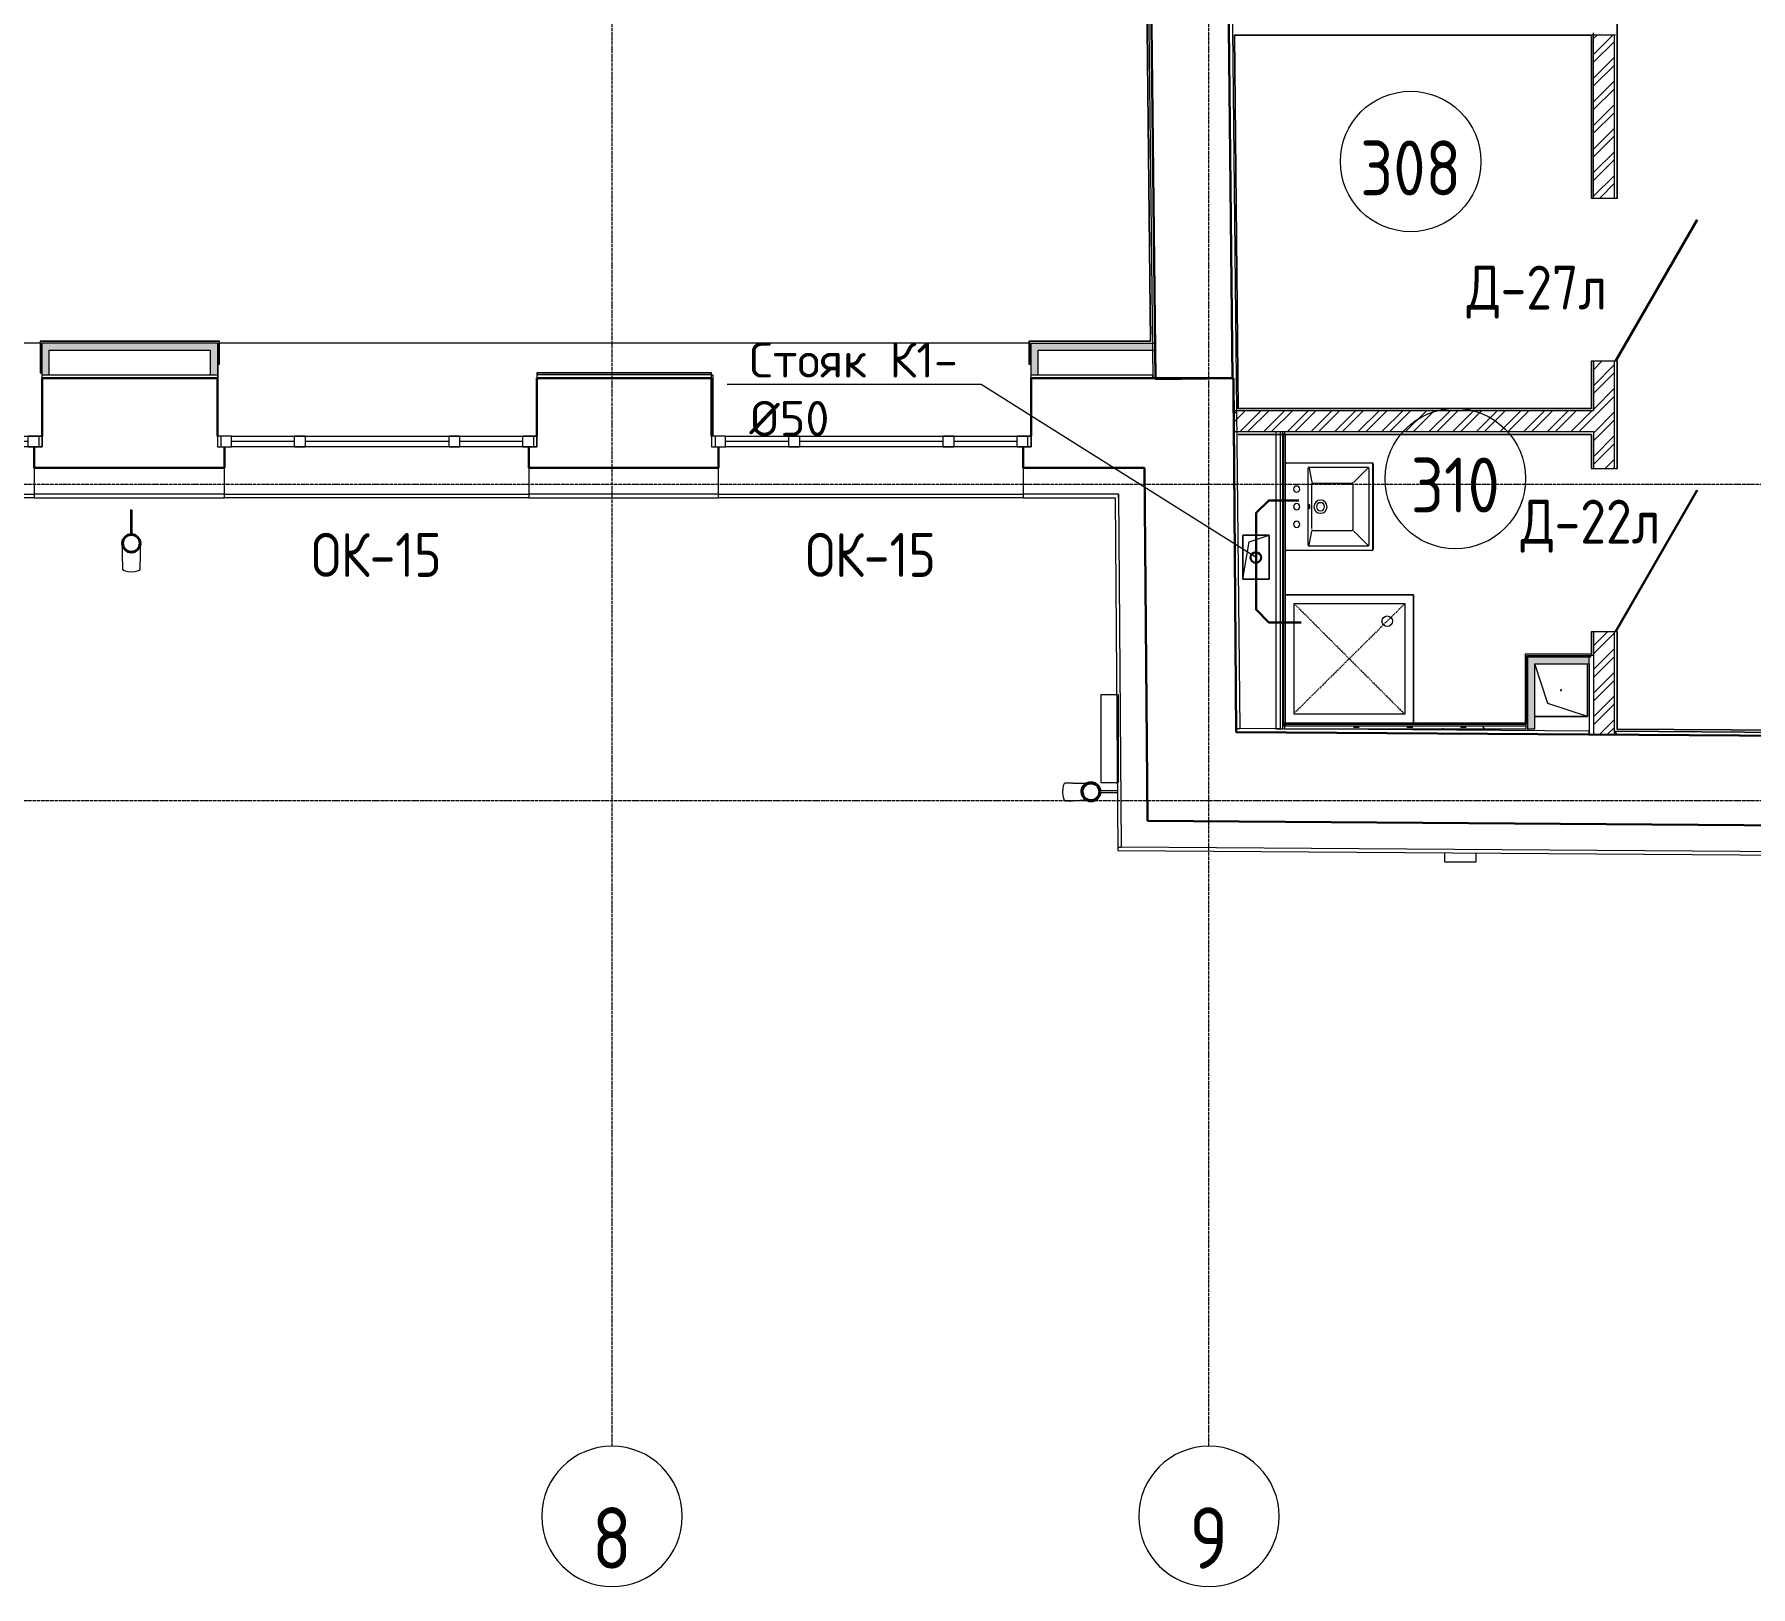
# Model space of a CAD drawing. Header units: millimetres. Extents: x -10178924 to 11692288, y -947381 to 58396.
# Drawn here: x 35159 to 44935, y -279462 to -270622 of the extents above; entities that cross this region are included whole.
import ezdxf
from ezdxf import colors
from ezdxf.entities.mleader import LeaderData, LeaderLine
from ezdxf.math import Vec2, Vec3

# ---------------------------------------------------------------- set-up
doc = ezdxf.new("R2010")
doc.units = ezdxf.units.MM
doc.linetypes.add('ADSK_Линия сетки', pattern=[25, 20, -2.5, 0, -2.5])
doc.linetypes.add('HIDDEN', pattern=[9.525, 6.35, -3.175])
for name, color, linetype, lineweight in [('!К1', 32, 'Continuous', 30), ('_ Окна', 7, 'Continuous', 9), ('Аннотация', 7, 'Continuous', 18), ('Выноски ВК', 7, 'Continuous', 0), ('Двери', 7, 'Continuous', 9), ('Марки дверей', 7, 'Continuous', 20), ('Марки окон', 7, 'Continuous', 20), ('Обобщенные модели', 7, 'Continuous', 18), ('Окна', 7, 'Continuous', 9), ('Оси', 253, 'Continuous', 9), ('Перекрытие', 7, 'Continuous', 18), ('Сантехника', 7, 'Continuous', 18), ('Стены внутренние', 7, 'Continuous', 18), ('Стены наружные', 7, 'Continuous', 18), ('Стены несущие', 7, 'Continuous', 30), ('Стены отделка', 7, 'Continuous', 30), ('Стены штриховка', 7, 'Continuous', 9), ('ШТРИХОВКА', 252, 'Continuous', 15)]:
    doc.layers.add(name, color=color, linetype=linetype, lineweight=lineweight)
doc.layers.add('Линии', color=7, linetype='Continuous', lineweight=9, true_color=0x00a600)
doc.styles.add('GOST Common', font='GOST_Common.ttf', dxfattribs={"width": 0.9, "height": 350})
doc.styles.add('GOST Common_2', font='GOST_Common.ttf', dxfattribs={"width": 0.9, "height": 250})
doc.styles.add('PDF ISOCPEUR', font='isocpeur.ttf')
pattern_1 = [(314.567, (392.8, 41336.54), (106.86455, 105.2614), [])]

# ---------------------------------------------------------------- blocks, each defined once
blk = doc.blocks.new('AC_Дверь_Однопольная_Деревянная - 900х2100Н композитная Д-22л-6552334-План 3-го этажа')
at = {"layer": 'Двери', "lineweight": 30}
blk.add_line((465, 75), (-340.4, 540), dxfattribs=at)
blk = doc.blocks.new('AC_Дверь_Однопольная_Стальная - 900х2100Н Д27л-6552346-План 3-го этажа')
at = {"layer": 'Двери', "lineweight": 30}
blk.add_line((465, 75), (-340.4, 540), dxfattribs=at)
blk = doc.blocks.new('Sink - Cleaners _1_ - 400 x 500mm-663687-План 3-го этажа')
at = {"layer": 'Сантехника'}
for p, q in [((-249.5, 5), (-249.5, 495)), ((-247.5, 495), (-247.5, 0)), ((-244.5, 500), (244.5, 500)), ((244.5, 498), (-244.5, 498)), ((247.5, 0), (247.5, 495)), ((249.5, 495), (249.5, 5)), ((-224.5, 135), (-224.5, 470)), ((-219.5, 475), (219.5, 475)), ((-219.5, 470), (-137.6, 388.1)), ((219.5, 470), (137.2, 387.7)), ((224.5, 470), (224.5, 135)), ((-134.5, 155), (-134.5, 380)), ((-129.5, 385), (130.5, 385)), ((135.5, 155), (135.5, 380)), ((-219.5, 135), (-139.5, 151)), ((219.5, 130), (-219.5, 130)), ((-126, 150), (-129.5, 150)), ((124.1, 150), (-126, 150)), ((219.5, 135), (139.8, 150.5))]:
    blk.add_line(p, q, dxfattribs=at)
for centre, radius, start, end in [((-244.5, 495), 5, 90, 180), ((-244.5, 495), 3, 90, 180), ((244.5, 495), 5, 0, 90), ((244.5, 495), 3, 0, 90), ((-219.5, 470), 5, 90, 180), ((219.5, 470), 5, 0, 90), ((-129.5, 380), 5, 90, 180), ((130.5, 380), 5, 0, 90), ((0.5, 200), 37.5, 0, 180), ((0.5, 200), 37.5, 180, 0), ((0.5, 200), 23, 0, 180), ((0.5, 200), 23, 180, 0), ((-219.5, 135), 5, 180, 270), ((-129.5, 155), 5, 180, 270), ((130.5, 155), 5, 270, 0), ((219.5, 135), 5, 270, 360), ((-244.5, 5), 5, 180, 270), ((-99.5, 64.4), 17.5, 0, 180), ((-99.5, 64.4), 17.5, 180, 0), ((0.5, 64.4), 17.5, 0, 180), ((0.5, 64.4), 17.5, 180, 0), ((100.5, 64.4), 17.5, 0, 180), ((100.5, 64.4), 17.5, 180, 0), ((244.5, 5), 5, 270, 360)]:
    blk.add_arc(centre, radius, start, end, dxfattribs=at)
for start_param, end_param in [(3.141593, 6.283185), (0, 3.141593)]:
    blk.add_ellipse((0.5, 136.8), major_axis=(-12.5, 0), ratio=0.247617, start_param=start_param, end_param=end_param, dxfattribs=at)
blk = doc.blocks.new('Водосток - Тип 1 _карниз больше 490мм_-5298490-План 3-го этажа')
at = {"layer": 'Обобщенные модели', "lineweight": 9}
h = blk.add_hatch(dxfattribs=at)
h.set_pattern_fill('FP_6', color=256, style=0, pattern_type=2)
h.set_pattern_definition(pattern_1)
h.paths.add_polyline_path([(74.3, 171.6), (74.3, 148.4), (85.9, 126.3), (103.3, 113), (127.5, 108.6), (149.4, 114.6), (166.3, 128.8), (175.7, 148.9), (175.1, 172.8), (164.6, 193.3), (146.2, 207.2), (125, 212), (100.6, 205.4), (83.8, 191.2), (75.6, 174.2)])
h.paths.add_polyline_path([(76.3, 171.1), (87.4, 192.4), (105.3, 205.5), (125.7, 209.8), (147.5, 204.4), (164.6, 190.2), (173.7, 169.5), (173.5, 148.4), (163.4, 128.2), (145.3, 114.6), (123.7, 110.3), (102, 116), (85.6, 129.4), (76.3, 148.9)])
h = blk.add_hatch(dxfattribs=at)
h.set_pattern_fill('FP_6', color=256, style=0, pattern_type=2)
h.set_pattern_definition(pattern_1)
h.paths.add_polyline_path([(76.3, 171.1), (76.3, 148.9), (85.9, 128.8), (103.3, 115), (127.5, 110.6), (148, 116), (164.1, 128.8), (173.7, 148.9), (173.7, 171.1), (164.1, 191.2), (146.7, 205), (125, 210), (103.3, 205), (85.9, 191.2), (79.4, 177.7)])
at = {"layer": 'Обобщенные модели'}
for p, q in [((75, 306.2), (75, 263.6)), ((175, 263.6), (175, 306.2)), ((120, 109.1), (120, 10)), ((130, 10), (130, 109.1))]:
    blk.add_line(p, q, dxfattribs=at)
at = {"layer": 'Обобщенные модели', "flags": 128}
for points in [[(75, 173), (75, 174.3), (75, 177), (75, 179.8), (75, 182.9), (75, 186.2), (75, 189.7), (75, 193.4), (75, 197.2), (75, 201.3), (75, 205.5), (75, 209.9), (75, 214.4), (75, 219.1), (75, 224), (75, 229), (75, 234.1), (75, 239.3), (75, 244.6), (75, 250.1), (75, 255.6), (75, 261.3), (75, 263.6)], [(175, 263.6), (175, 258), (175, 252.4), (175, 246.9), (175, 241.5), (175, 236.2), (175, 231.1), (175, 226), (175, 221.1), (175, 216.4), (175, 211.8), (175, 207.3), (175, 203), (175, 198.9), (175, 194.9), (175, 191.2), (175, 187.6), (175, 184.3), (175, 181.1), (175, 178.1), (175, 175.4), (175, 173)]]:
    blk.add_lwpolyline(points, dxfattribs=at)
at = {"layer": 'Обобщенные модели', "lineweight": 40}
for radius, start, end in [(52, 90, 270), (50, 90, 270), (50, 90, 270), (52, 270, 90), (50, 270, 90), (50, 270, 90)]:
    blk.add_arc((125, 160), radius, start, end, dxfattribs=at)
at = {"layer": 'Обобщенные модели'}
for start_param, end_param in [(4.712389, 6.283185), (3.141593, 4.712389)]:
    blk.add_ellipse((125, 306.2), major_axis=(-50, 0), ratio=0.309017, start_param=start_param, end_param=end_param, dxfattribs=at)
blk = doc.blocks.new('GM_Отверстие прямоугольное _в плите_ - Отверстие-V8-План 3-го этажа')
at = {"layer": 'Обобщенные модели'}
for p, q in [((-75, -125), (-75, 125)), ((-75, 125), (75, 125)), ((75, 125), (-75, 125)), ((-75, 125), (-75, -125)), ((-37.5, 87.5), (75, 125)), ((75, 125), (75, -125)), ((75, -125), (75, 125)), ((-75, -125), (-37.5, 87.5)), ((75, -125), (-75, -125)), ((-75, -125), (75, -125))]:
    blk.add_line(p, q, dxfattribs=at)
for start, end in [(360, 180), (180, 360), (60, 165), (300, 360), (195, 270)]:
    blk.add_arc((0, 0), 2.5, start, end, dxfattribs=at)
blk = doc.blocks.new('окно трехпол с фрамугой - 1800 и 1820х2300_h___нов_ ок15-2116658-План 3-го этажа')
at = {"layer": '_ Окна', "lineweight": 18}
for p, q in [((-910, 75), (-910, 135)), ((-910, 135), (-830, 135)), ((-830, 135), (-830, 75)), ((-470, 75), (-470, 135)), ((-470, 135), (-410, 135)), ((-410, 135), (-410, 75)), ((410, 75), (410, 135)), ((410, 135), (470, 135)), ((470, 135), (470, 75)), ((830, 135), (830, 75)), ((910, 135), (830, 135)), ((910, 75), (910, 135)), ((-830, 75), (-910, 75)), ((-410, 75), (-470, 75)), ((470, 75), (410, 75)), ((830, 75), (910, 75))]:
    blk.add_line(p, q, dxfattribs=at)
at = {"layer": '_ Окна'}
for p, q in [((-890, 75), (-890, 135)), ((-830, 105), (-470, 105)), ((-410, 105), (410, 105)), ((470, 105), (830, 105)), ((890, 75), (890, 135))]:
    blk.add_line(p, q, dxfattribs=at)
at = {"layer": 'Окна'}
for p, q in [((-910, 135), (-910, 75)), ((-830, 135), (-910, 135)), ((-830, 135), (-470, 135)), ((-410, 135), (-470, 135)), ((-410, 135), (410, 135)), ((470, 135), (410, 135)), ((470, 135), (830, 135)), ((910, 135), (830, 135)), ((910, 75), (910, 135)), ((-910, 75), (-830, 75)), ((-470, 75), (-830, 75)), ((-470, 75), (-410, 75)), ((410, 75), (-410, 75)), ((410, 75), (470, 75)), ((830, 75), (470, 75)), ((830, 75), (910, 75))]:
    blk.add_line(p, q, dxfattribs=at)
blk = doc.blocks.new('окно трехпол с фрамугой - 1800 и 1820х2300_h___нов_ ок15-V10-План 3-го этажа')
at = {"layer": '_ Окна', "lineweight": 18}
for p, q in [((-910, 75), (-910, 135)), ((-910, 135), (-830, 135)), ((-830, 135), (-830, 75)), ((-470, 75), (-470, 135)), ((-470, 135), (-410, 135)), ((-410, 135), (-410, 75)), ((410, 75), (410, 135)), ((410, 135), (470, 135)), ((470, 135), (470, 75)), ((830, 135), (830, 75)), ((910, 135), (830, 135)), ((910, 75), (910, 135)), ((-830, 75), (-910, 75)), ((-410, 75), (-470, 75)), ((470, 75), (410, 75)), ((830, 75), (910, 75))]:
    blk.add_line(p, q, dxfattribs=at)
at = {"layer": '_ Окна'}
for p, q in [((-890, 75), (-890, 135)), ((-830, 105), (-470, 105)), ((-410, 105), (410, 105)), ((470, 105), (830, 105)), ((890, 75), (890, 135))]:
    blk.add_line(p, q, dxfattribs=at)
at = {"layer": 'Окна'}
for p, q in [((-910, 135), (-910, 75)), ((-830, 135), (-910, 135)), ((-830, 135), (-470, 135)), ((-410, 135), (-470, 135)), ((-410, 135), (410, 135)), ((470, 135), (410, 135)), ((470, 135), (830, 135)), ((910, 135), (830, 135)), ((910, 75), (910, 135)), ((-910, 75), (-830, 75)), ((-470, 75), (-830, 75)), ((-470, 75), (-410, 75)), ((410, 75), (-410, 75)), ((410, 75), (470, 75)), ((830, 75), (470, 75)), ((830, 75), (910, 75))]:
    blk.add_line(p, q, dxfattribs=at)
blk = doc.blocks.new('окно трехпол с фрамугой - 1800 и 1820х2300_h___нов_ ок15-5147775-План 3-го этажа')
at = {"layer": '_ Окна', "lineweight": 18}
for p, q in [((-910, 75), (-910, 135)), ((-910, 135), (-830, 135)), ((-830, 135), (-830, 75)), ((-470, 75), (-470, 135)), ((-470, 135), (-410, 135)), ((-410, 135), (-410, 75)), ((410, 75), (410, 135)), ((410, 135), (470, 135)), ((470, 135), (470, 75)), ((830, 135), (830, 75)), ((910, 135), (830, 135)), ((910, 75), (910, 135)), ((-830, 75), (-910, 75)), ((-410, 75), (-470, 75)), ((470, 75), (410, 75)), ((830, 75), (910, 75))]:
    blk.add_line(p, q, dxfattribs=at)
at = {"layer": '_ Окна'}
for p, q in [((-890, 75), (-890, 135)), ((-830, 105), (-470, 105)), ((-410, 105), (410, 105)), ((470, 105), (830, 105)), ((890, 75), (890, 135))]:
    blk.add_line(p, q, dxfattribs=at)
at = {"layer": 'Окна'}
for p, q in [((-910, 135), (-910, 75)), ((-830, 135), (-910, 135)), ((-830, 135), (-470, 135)), ((-410, 135), (-470, 135)), ((-410, 135), (410, 135)), ((470, 135), (410, 135)), ((470, 135), (830, 135)), ((910, 135), (830, 135)), ((910, 75), (910, 135)), ((-910, 75), (-830, 75)), ((-470, 75), (-830, 75)), ((-470, 75), (-410, 75)), ((410, 75), (-410, 75)), ((410, 75), (470, 75)), ((830, 75), (470, 75)), ((830, 75), (910, 75))]:
    blk.add_line(p, q, dxfattribs=at)
blk = doc.blocks.new('GM_Отверстие прямоугольное _в плите_ - Отверстие-2266951-План 3-го этажа')
at = {"layer": 'Обобщенные модели'}
for p, q in [((-150, -150), (-150, 150)), ((-150, 150), (-150, -150)), ((-75, 75), (150, 150)), ((-150, -150), (-75, 75)), ((150, -150), (-150, -150)), ((-150, -150), (150, -150))]:
    blk.add_line(p, q, dxfattribs=at)
for start, end in [(360, 180), (180, 360), (60, 165), (300, 360), (195, 270)]:
    blk.add_arc((0, 0), 2.5, start, end, dxfattribs=at)
blk = doc.blocks.new('Shower Tray _1_ - 730 x 730mm-665911-План 3-го этажа')
at = {"layer": 'Сантехника'}
for p, q in [((-365, 365), (-365, -365)), ((365, 365), (-365, 365)), ((-365, -365), (-365, 365)), ((-365, 365), (365, 365)), ((-315, -315), (-315, 315)), ((-315, 315), (315, 315)), ((315, 315), (315, -315)), ((315, -315), (-315, -315))]:
    blk.add_line(p, q, dxfattribs=at)
at = {"layer": 'Сантехника', "color": 8, "linetype": 'HIDDEN', "lineweight": 9, "true_color": 0x808080}
for p, q in [((-315, -315), (315, 315)), ((-315, 315), (304.3, -309.7))]:
    blk.add_line(p, q, dxfattribs=at)
at = {"layer": 'Сантехника'}
blk.add_circle((-215, 215), 30, dxfattribs=at)
blk = doc.blocks.new('Водосток - Тип 1 _карниз больше 490мм_-5162063-План 3-го этажа')
at = {"layer": 'Обобщенные модели'}
for p, q in [((75, 306.2), (75, 263.6)), ((175, 263.6), (175, 306.2)), ((120, 109.1), (120, -30)), ((130, -30), (130, 109.1)), ((120, -30), (130, -30))]:
    blk.add_line(p, q, dxfattribs=at)
at = {"layer": 'Обобщенные модели', "flags": 128}
for points in [[(75, 173), (75, 174.3), (75, 177), (75, 179.8), (75, 182.9), (75, 186.2), (75, 189.7), (75, 193.4), (75, 197.2), (75, 201.3), (75, 205.5), (75, 209.9), (75, 214.4), (75, 219.1), (75, 224), (75, 229), (75, 234.1), (75, 239.3), (75, 244.6), (75, 250.1), (75, 255.6), (75, 261.3), (75, 263.6)], [(175, 263.6), (175, 258), (175, 252.4), (175, 246.9), (175, 241.5), (175, 236.2), (175, 231.1), (175, 226), (175, 221.1), (175, 216.4), (175, 211.8), (175, 207.3), (175, 203), (175, 198.9), (175, 194.9), (175, 191.2), (175, 187.6), (175, 184.3), (175, 181.1), (175, 178.1), (175, 175.4), (175, 173)]]:
    blk.add_lwpolyline(points, dxfattribs=at)
at = {"layer": 'Обобщенные модели'}
for start, end in [(90, 270), (270, 90)]:
    blk.add_arc((125, 160), 52, start, end, dxfattribs=at)
at = {"layer": 'Обобщенные модели', "lineweight": 40}
for start, end in [(90, 270), (270, 90)]:
    blk.add_arc((125, 160), 50, start, end, dxfattribs=at)
at = {"layer": 'Обобщенные модели'}
for start_param, end_param in [(4.712389, 6.283185), (3.141593, 4.712389)]:
    blk.add_ellipse((125, 306.2), major_axis=(-50, 0), ratio=0.309017, start_param=start_param, end_param=end_param, dxfattribs=at)
blk = doc.blocks.new('Ось сетки - Круг_Ø8 мм-8258-План 3-го этажа')
at = {"layer": 'Оси', "lineweight": 20}
for start, end in [(360, 180), (180, 360)]:
    blk.add_arc((0, 0), 4, start, end, dxfattribs=at)
blk = doc.blocks.new('3 этаж')
at = {"layer": 'Стены внутренние'}
for points in [[(35204, -182234), (35244, -182234), (35244, -182054), (35204, -182055), (35204, -182076.9)], [(36161.5, -182094), (36201.5, -182094), (36201.5, -182054), (35244, -182054), (35244, -182094), (35473.3, -182094)], [(36201.5, -182234), (36201.5, -182094), (36161.5, -182094), (36161.5, -182234)], [(40836.5, -182234), (40876.5, -182234), (40876.5, -182054), (40836.5, -182054.7), (40836.5, -182076.9)], [(41356.7, -182094), (41527.8, -182094), (41527.3, -182054), (40876.5, -182054), (40876.5, -182094)], [(44015, -183880.2), (44015, -183840.2), (43665, -183840.2), (43665, -183880.2), (44005, -183880.2)], [(43705, -184250.2), (43705, -183880.2), (43665, -183880.2), (43665, -184250.2)]]:
    blk.add_hatch(color=256, dxfattribs=at).paths.add_polyline_path(points)
at = {"layer": 'Стены внутренние', "lineweight": 9}
h = blk.add_hatch(dxfattribs=at)
h.set_pattern_fill('FP_5', color=256, style=0, pattern_type=2)
h.set_pattern_definition([(0, (-4e-11, -184652.27), (406.4, 101.6), [33.528, -271.272, 33.528, -271.272, -1625.6]), (0, (-4e-11, -184652.27), (406.4, 101.6), [-609.6, 33.528, -576.072, 33.528, -271.272, -711.2]), (0, (-4e-11, -184652.27), (406.4, 101.6), [-1524, 33.528, -169.672, 33.528, -474.472]), (120, (152.4, -184601.47), (-291.18818, 301.15272), [33.528, -271.272, 33.528, -271.272, -1625.6]), (120, (152.4, -184601.47), (-291.18818, 301.15272), [-609.6, 33.528, -576.072, 33.528, -271.272, -711.2]), (120, (152.4, -184601.47), (-291.18818, 301.15272), [-1524, 33.528, -169.672, 33.528, -474.472]), (240, (203.2, -184398.27), (-115.21182, -402.75272), [33.528, -271.272, 33.528, -271.272, -1625.6]), (240, (203.2, -184398.27), (-115.21182, -402.75272), [-609.6, 33.528, -576.072, 33.528, -271.272, -711.2]), (240, (203.2, -184398.27), (-115.21182, -402.75272), [-1524, 33.528, -169.672, 33.528, -474.472])])
h.paths.add_polyline_path([(43656, -184250.2), (43656, -184235.2), (42279, -184235.2), (42279, -184250.2), (43377.4, -184250.2)])
at = {"layer": 'Стены штриховка'}
h = blk.add_hatch(dxfattribs=at)
h.set_pattern_fill('ANSI32', color=256, scale=10)
h.set_pattern_definition([(45, (-4e-11, -184652.27), (-67.35192, 67.35192), []), (45, (44.9, -184652.27), (-67.35192, 67.35192), [])])
h.paths.add_polyline_path([(44159, -184283.2), (44159, -183697.3), (44039, -183697.3), (44039, -184282.5)])
h.paths.add_polyline_path([(44159, -182767.3), (44159, -182157.3), (44039, -182157.3), (44039, -182437.3), (41991, -182437.3), (41991.9, -182557.3), (44039, -182557.3), (44039, -182767.3)])
h.paths.add_polyline_path([(44040, -181227.3), (44159, -181227.3), (44159, -180299.3), (44040, -180299.3), (44040, -180604.1)])
at = {"layer": 'Линии', "color": 7}
for centre in [(42998.3, -181019.4), (43252.9, -182825)]:
    blk.add_circle(centre, 400, dxfattribs=at)
at = {"layer": 'Оси', "linetype": 'ADSK_Линия сетки'}
for p, q in [((41849.6, -188334.9), (41849.6, -163554.3)), ((38449.6, -188334.9), (38449.6, -163898.5)), ((-10559.1, -182857.3), (50648.1, -182857.3)), ((-10559.1, -184657.3), (50648.1, -184657.3))]:
    blk.add_line(p, q, dxfattribs=at)
at = {"layer": 'Перекрытие'}
for p, q in [((35192, -182054), (33082, -182054)), ((40824.5, -182054), (36213.5, -182054)), ((36204.1, -182174), (36204.1, -182584)), ((41984, -182209), (41984, -182238.6)), ((39016.5, -182234), (39024.1, -182234)), ((39024.1, -182234), (39024.1, -182584)), ((43665, -184259.9), (43665, -184250.2))]:
    blk.add_line(p, q, dxfattribs=at)
at = {"layer": 'Стены наружные'}
for p, q in [((36204.1, -182234), (36201.5, -182234)), ((33424, -182914), (35159, -182914)), ((35159, -182934), (33424, -182934)), ((36241.5, -182914), (37976.5, -182914)), ((37976.5, -182934), (36241.5, -182934)), ((36241.5, -182934), (36241.5, -182935)), ((37976.5, -182935), (36241.5, -182935)), ((37976.5, -182935), (37976.5, -182934)), ((39056.5, -182914), (40791.5, -182914)), ((40791.5, -182934), (39056.5, -182934))]:
    blk.add_line(p, q, dxfattribs=at)
at = {"layer": 'Стены несущие'}
for p, q in [((41984.1, -182254.1), (41917.1, -175836.5)), ((41482.2, -176334), (41544.2, -182258.7)), ((35204, -182254), (35204, -182584)), ((36201.5, -182254), (35204, -182254)), ((36201.5, -182584), (36201.5, -182254)), ((38021.5, -182254), (38021.5, -182584)), ((39016.5, -182254), (38021.5, -182254)), ((39016.5, -182584), (39016.5, -182254)), ((40836.5, -182254), (40836.5, -182584)), ((41989.6, -182254), (40836.5, -182254)), ((41544.2, -182258.7), (41984.1, -182254.1)), ((42004.8, -184268.3), (41989.6, -182254)), ((35159, -182644), (35159, -182764)), ((36241.5, -182764), (36241.5, -182644)), ((37976.5, -182644), (37976.5, -182764)), ((39056.5, -182764), (39056.5, -182644)), ((40791.5, -182644), (40791.5, -182764)), ((36241.5, -182764), (35159, -182764)), ((37976.5, -182764), (39056.5, -182764)), ((41483.4, -182764), (40791.5, -182764)), ((41483.4, -182764), (41498.6, -184774.8)), ((48794.3, -184315.8), (42004.8, -184268.3)), ((41498.6, -184774.8), (48798.2, -184825.9))]:
    blk.add_line(p, q, dxfattribs=at)
at = {"layer": 'Стены отделка', "lineweight": 9}
for p, q in [((41918.1, -175816.6), (42005, -184248.3)), ((41938, -175804.6), (42025, -184248.1)), ((44177, -181227.3), (44177, -176015.2)), ((41462.6, -176354.2), (41529.6, -182253.8)), ((41549.6, -182253.6), (41482.6, -176354)), ((41467.4, -177834), (41515.2, -182042)), ((42018.2, -182425.3), (41996.3, -180299.3)), ((41996.3, -180299.3), (44027, -180299.3)), ((44027, -180299.3), (44027, -181227.3)), ((44165, -180299.3), (44027, -180299.3)), ((44039, -180299.3), (44039, -180287.3)), ((44027, -181227.3), (44177, -181227.3)), ((35192, -182044), (35192, -182222)), ((36211.5, -182042), (35194, -182042)), ((36201.5, -182054), (35204, -182054)), ((35204, -182254), (35204, -182054)), ((35244, -182094), (36161.5, -182094)), ((35244, -182234), (35244, -182094)), ((36161.5, -182094), (36161.5, -182234)), ((36201.5, -182054), (36201.5, -182254)), ((36213.5, -182174), (36213.5, -182044)), ((40824.5, -182044), (40824.5, -182174)), ((41515.2, -182042), (40826.5, -182042)), ((40836.5, -182054), (41542, -182054)), ((40836.5, -182254), (40836.5, -182054)), ((40876.5, -182094), (41542.4, -182094)), ((40876.5, -182234), (40876.5, -182094)), ((35192, -182222), (35204, -182222)), ((36201.5, -182174), (36213.5, -182174)), ((38021.5, -182222), (38021.5, -182254)), ((39016.5, -182222), (38021.5, -182222)), ((39016.5, -182254), (39016.5, -182222)), ((40824.5, -182174), (40836.5, -182174)), ((44027, -182157.3), (44027, -182425.3)), ((44177, -182157.3), (44027, -182157.3)), ((44177, -182767.3), (44177, -182157.3)), ((35204, -182234), (35244, -182234)), ((35244, -182234), (36201.5, -182234)), ((40836.5, -182234), (41529.6, -182234)), ((41529.6, -182254), (41529.6, -182234)), ((41529.6, -182253.8), (41549.6, -182253.6)), ((41991, -182437.3), (41991, -182562.3)), ((41991, -182437.3), (44039, -182437.3)), ((44027, -182425.3), (42018.2, -182425.3)), ((44039, -182437.3), (44039, -182427.3)), ((41991, -182557.3), (44039, -182557.3)), ((44027, -182575.3), (42018.2, -182575.3)), ((42230, -182562.3), (42230, -184249.9)), ((42270, -184249.9), (42270, -182562.3)), ((42285, -182571.3), (42270, -182571.3)), ((42279, -182562.3), (42279, -182577.3)), ((42285, -184233.7), (42285, -182571.3)), ((35159, -182764), (35159, -182934)), ((36241.5, -182934), (36241.5, -182764)), ((37976.5, -182764), (37976.5, -182934)), ((39056.5, -182934), (39056.5, -182764)), ((40791.5, -182764), (40791.5, -182934)), ((44027, -182767.3), (44177, -182767.3)), ((36241.5, -182914), (35159, -182914)), ((35159, -182934), (36241.5, -182934)), ((39056.5, -182914), (37976.5, -182914)), ((37976.5, -182934), (39056.5, -182934)), ((41334.6, -182914), (40791.5, -182914)), ((40791.5, -182934), (41314.7, -182934)), ((41314.7, -182934), (41329.9, -184943.6)), ((41334.6, -182934), (41334.6, -182914)), ((41334.6, -182914), (41349.8, -184923.7)), ((44177, -183697.3), (44027, -183697.3)), ((44177, -184251.5), (44177, -183697.3)), ((44027, -183825.2), (43650, -183825.2)), ((43650, -183825.2), (43650, -184217.2)), ((43665, -183840.2), (44025, -183840.2)), ((43665, -184250.2), (43665, -183840.2)), ((43705, -183880.2), (44015, -183880.2)), ((43705, -184250.2), (43705, -183880.2)), ((44015, -183880.2), (44015, -184282.4)), ((44025, -183840.2), (44025, -183831.2)), ((41334.6, -184056.2), (41234.6, -184056.2)), ((41234.6, -184056.2), (41234.6, -184556.2)), ((41334.6, -184556.2), (41334.6, -184056.2)), ((42005, -184248.3), (42004.8, -184268.3)), ((42004.8, -184268.3), (44015, -184282.4)), ((42005, -184248.3), (42025, -184248.1)), ((44015.1, -184262.4), (42005, -184248.3)), ((42230, -184249.9), (42270, -184249.9)), ((42270, -184233.7), (42285, -184233.7)), ((43650, -184217.2), (42279, -184217.2)), ((42279, -184217.2), (42279, -184250.2)), ((42279, -184250.2), (43656, -184250.2)), ((43656, -184250.2), (43656, -184217.2)), ((43656, -184217.2), (43665, -184217.2)), ((43665, -184250.2), (43705, -184250.2)), ((44015, -184282.4), (44015.1, -184262.4)), ((44165, -184263.4), (48774.2, -184296)), ((44165, -184283.4), (44165.1, -184263.4)), ((44167.2, -184263.4), (44167.1, -184283.4)), ((48774.5, -184296), (44167.2, -184263.4)), ((48762.1, -184283.9), (44177, -184251.5)), ((44167.1, -184283.4), (48774.3, -184316)), ((41234.6, -184556.2), (41334.6, -184556.2)), ((41329.9, -184943.6), (49479.6, -185000.7)), ((49459.4, -184980.5), (41349.8, -184923.7)), ((43191.2, -184956.6), (43190.8, -185006.6)), ((43370.8, -185007.9), (43371.2, -184957.9)), ((43190.8, -185006.6), (43370.8, -185007.9))]:
    blk.add_line(p, q, dxfattribs=at)
at = {"layer": 'Стены штриховка'}
for p, q in [((44175, -181227.3), (44175, -176015.2)), ((41469.4, -177834), (41517.2, -182044)), ((42016.2, -182427.3), (41994.3, -180297.3)), ((41994.3, -180297.3), (44029, -180297.3)), ((44029, -180297.3), (44029, -181227.3)), ((44039, -181227.3), (44039, -180299.3)), ((44159, -181227.3), (44159, -180299.3)), ((35194, -182042), (35192, -182042)), ((35192, -182042), (35192, -182044)), ((36213.5, -182044), (35192, -182044)), ((35194, -182042), (35194, -182222)), ((36211.5, -182174), (36211.5, -182042)), ((36213.5, -182042), (36211.5, -182042)), ((36213.5, -182044), (36213.5, -182042)), ((40826.5, -182042), (40824.5, -182042)), ((40824.5, -182042), (40824.5, -182044)), ((41517.2, -182044), (40824.5, -182044)), ((40826.5, -182042), (40826.5, -182174)), ((39016.5, -182224), (38021.5, -182224)), ((44029, -182157.3), (44029, -182427.3)), ((44039, -182157.3), (44039, -182427.3)), ((44039, -182157.3), (44039, -182437.3)), ((44159, -182767.3), (44159, -182157.3)), ((44175, -182767.3), (44175, -182157.3)), ((39016.5, -182234), (38021.5, -182234)), ((44029, -182427.3), (42016.2, -182427.3)), ((44029, -182573.3), (42016.2, -182573.3)), ((42257, -184249.9), (42257, -182562.3)), ((42276, -184233.7), (42276, -182571.3)), ((44027, -182575.3), (44027, -182767.3)), ((44029, -182573.3), (44029, -182767.3)), ((44039, -182557.3), (44039, -182767.3)), ((44027, -183697.3), (44027, -183831.2)), ((44029, -183697.3), (44029, -183831.2)), ((44039, -183697.3), (44039, -184282.5)), ((44159, -184283.2), (44159, -183697.3)), ((44175, -184253.5), (44175, -183697.3)), ((44025, -183834.2), (43659, -183834.2)), ((43659, -183834.2), (43659, -184217.2)), ((44015, -183880.2), (44015, -183840.2)), ((44025, -183831.2), (44040, -183831.2)), ((43656, -184226.2), (42279, -184226.2)), ((43656, -184235.2), (42279, -184235.2)), ((48764.1, -184285.9), (44175, -184253.5)), ((41329.8, -184923.6), (41349.8, -184923.7))]:
    blk.add_line(p, q, dxfattribs=at)
at = {"layer": 'Двери', "color": 8, "true_color": 0x7f7f7f, "rotation": 270}
blk.add_blockref('AC_Дверь_Однопольная_Стальная - 900х2100Н Д27л-6552346-План 3-го этажа', (44090, -181692.3), dxfattribs=at)
at = {"layer": 'Двери', "rotation": 270}
blk.add_blockref('AC_Дверь_Однопольная_Деревянная - 900х2100Н композитная Д-22л-6552334-План 3-го этажа', (44090, -183232.3), dxfattribs=at)
at = {"layer": 'Обобщенные модели'}
for name, p, rotation in [('Водосток - Тип 1 _карниз больше 490мм_-5162063-План 3-го этажа', (35836.4, -183034), 180), ('GM_Отверстие прямоугольное _в плите_ - Отверстие-2266951-План 3-го этажа', (43855, -184030.2), 90), ('Водосток - Тип 1 _карниз больше 490мм_-5298490-План 3-го этажа', (41338.3, -184732.4), 90.43334442127687)]:
    blk.add_blockref(name, p, dxfattribs=dict(at, rotation=rotation))
blk.add_blockref('GM_Отверстие прямоугольное _в плите_ - Отверстие-V8-План 3-го этажа', (42116.7, -183272.4), dxfattribs=at)
at = {"layer": 'Окна', "rotation": 180}
for name, p in [('окно трехпол с фрамугой - 1800 и 1820х2300_h___нов_ ок15-5147775-План 3-го этажа', (34294, -182509)), ('окно трехпол с фрамугой - 1800 и 1820х2300_h___нов_ ок15-V10-План 3-го этажа', (37111.5, -182509)), ('окно трехпол с фрамугой - 1800 и 1820х2300_h___нов_ ок15-2116658-План 3-го этажа', (39926.5, -182509))]:
    blk.add_blockref(name, p, dxfattribs=at)
at = {"layer": 'Оси', "lineweight": 20, "xscale": 99.99999999999993, "yscale": 99.99999999999993, "zscale": 99.99999999999993}
for p in [(38449.6, -188734.9), (41849.6, -188734.9)]:
    blk.add_blockref('Ось сетки - Круг_Ø8 мм-8258-План 3-го этажа', p, dxfattribs=at)
at = {"layer": 'Сантехника', "rotation": 270}
for name, p in [('Sink - Cleaners _1_ - 400 x 500mm-663687-План 3-го этажа', (42285, -182984.7)), ('Shower Tray _1_ - 730 x 730mm-665911-План 3-го этажа', (42650, -183852.2))]:
    blk.add_blockref(name, p, dxfattribs=at)
at = {"layer": 'Аннотация', "lineweight": 9, "char_height": 312.5, "width": 520.211, "attachment_point": 5, "line_spacing_factor": 1.022766, "style": 'GOST Common'}
for s, insert in [('308', (42998.3, -181056.3)), ('310', (43252.9, -182861.9))]:
    blk.add_mtext(s, dxfattribs=dict(at, insert=insert))
at = {"layer": 'Марки дверей', "lineweight": 9, "char_height": 250, "width": 851.4, "attachment_point": 5, "line_spacing_factor": 1.022766, "style": 'GOST Common_2'}
for s, insert in [('\\pxqc,t1.8,3.6,5.4,7.2,9,10.8,12.6,14.4,16.2,18,19.8,21.6,23.4,25.2,27,28.8,30.6,32.4,34.2,36,37.8,39.6,41.4,43.2,45,46.8,48.6,50.4,52.2,54,55.8,57.6;{Д-27л}', (43717.3, -181763.1)), ('\\pxqc,t1.8,3.6,5.4,7.2,9,10.8,12.6,14.4,16.2,18,19.8,21.6,23.4,25.2,27,28.8,30.6,32.4,34.2,36,37.8,39.6,41.4,43.2,45,46.8,48.6,50.4,52.2,54,55.8,57.6;{Д-22л}', (44022.8, -183095.9))]:
    blk.add_mtext(s, dxfattribs=dict(at, insert=insert))
at = {"layer": 'Марки окон', "lineweight": 9, "char_height": 250, "width": 797.4, "attachment_point": 5, "line_spacing_factor": 1.022766, "style": 'GOST Common_2'}
for insert in [(37107.9, -183260), (39922.9, -183260)]:
    blk.add_mtext('\\pxqc,t1.8,3.6,5.4,7.2,9,10.8,12.6,14.4,16.2,18,19.8,21.6,23.4,25.2,27,28.8,30.6,32.4,34.2,36,37.8,39.6,41.4,43.2,45,46.8,48.6,50.4,52.2,54,55.8,57.6;{ОК-15}', dxfattribs=dict(at, insert=insert))
at = {"layer": 'Оси', "char_height": 350, "width": 232.2, "attachment_point": 5, "line_spacing_factor": 1.022766, "style": 'GOST Common'}
for s, insert in [('\\pxqc,t0.25714,0.51429,0.77143,1.02857,1.28571,1.54286,1.8,2.05714,2.31429,2.57143,2.82857,3.08571,3.34286,3.6,3.85714,4.11429,4.37143,4.62857,4.88571,5.14286,5.4,5.65714,5.91429,6.17143,6.42857,6.68571,6.94286,7.2,7.45714,7.71429,7.97143,8.22857;{8}', (38448.7, -188857.8)), ('\\pxqc,t0.25714,0.51429,0.77143,1.02857,1.28571,1.54286,1.8,2.05714,2.31429,2.57143,2.82857,3.08571,3.34286,3.6,3.85714,4.11429,4.37143,4.62857,4.88571,5.14286,5.4,5.65714,5.91429,6.17143,6.42857,6.68571,6.94286,7.2,7.45714,7.71429,7.97143,8.22857;{9}', (41848.7, -188857.8))]:
    blk.add_mtext(s, dxfattribs=dict(at, insert=insert))
blk = doc.blocks.new('_None')

msp = doc.modelspace()

# ---------------------------------------------------------------- linework, layer by layer
at = {"layer": '!К1'}
for points in [[(42117.9, -273601.3), (42117.9, -273347.5), (42189.9, -273275.6), (42361.1, -273275.6)], [(42117.9, -273601.3), (42117.9, -273898), (42191, -273971.1), (42375.4, -273971.1)]]:
    msp.add_lwpolyline(points, dxfattribs=at)
msp.add_circle((42116.7, -273601.3), 30, dxfattribs=at)

# ---------------------------------------------------------------- block references
at = {"layer": 'ШТРИХОВКА'}
msp.add_blockref('3 этаж', (0, -90326.7), dxfattribs=at)

# ---------------------------------------------------------------- leaders
at = {"layer": 'Выноски ВК', "ltscale": 50}
ml = msp.add_multileader_mtext('Standard', dxfattribs=at)
ml.set_content('Стояк К1- ^J%%C50', color=256, style='PDF ISOCPEUR')
ml.set_leader_properties(color=256, linetype='ByLayer', lineweight=-1)
ml.set_arrow_properties(name='NONE')
ml.build(insert=Vec2(0, 0))
ml.multileader.update_dxf_attribs({"text_left_attachment_type": 6, "text_right_attachment_type": 6, "dogleg_length": 100, "arrow_head_size": 300})
ctx = ml.context
ctx.base_point, ctx.char_height, ctx.arrow_head_size, ctx.landing_gap_size, ctx.plane_origin = Vec3(39231.7, -272616.4), 200, 300, 0, Vec3(34874.5, -269888.2)
ctx.left_attachment, ctx.right_attachment = 6, 6
notes = []
notes.append((ctx, [(1, (1, 1, 0), (40551.7, -272616.4), (-1, 0), 100, [(1, [(42118.8, -273600.4)], 0, [])])]))
ctx.mtext.insert, ctx.mtext.flow_direction = Vec3(39231.7, -272376.4), 5
for ctx, leaders in notes:
    for number, flags, end, landing, length, lines in leaders:
        leader = LeaderData()
        leader.index, (leader.has_last_leader_line, leader.has_dogleg_vector, leader.attachment_direction) = number, flags
        leader.last_leader_point, leader.dogleg_vector, leader.dogleg_length = Vec3(end), Vec3(landing), length
        for number, points, colour, breaks in lines:
            line = LeaderLine()
            line.index, line.vertices, line.color, line.breaks = number, Vec3.list(points), colors.encode_raw_color(colour), breaks
            leader.lines.append(line)
        ctx.leaders.append(leader)

doc.saveas('drawing.dxf')
